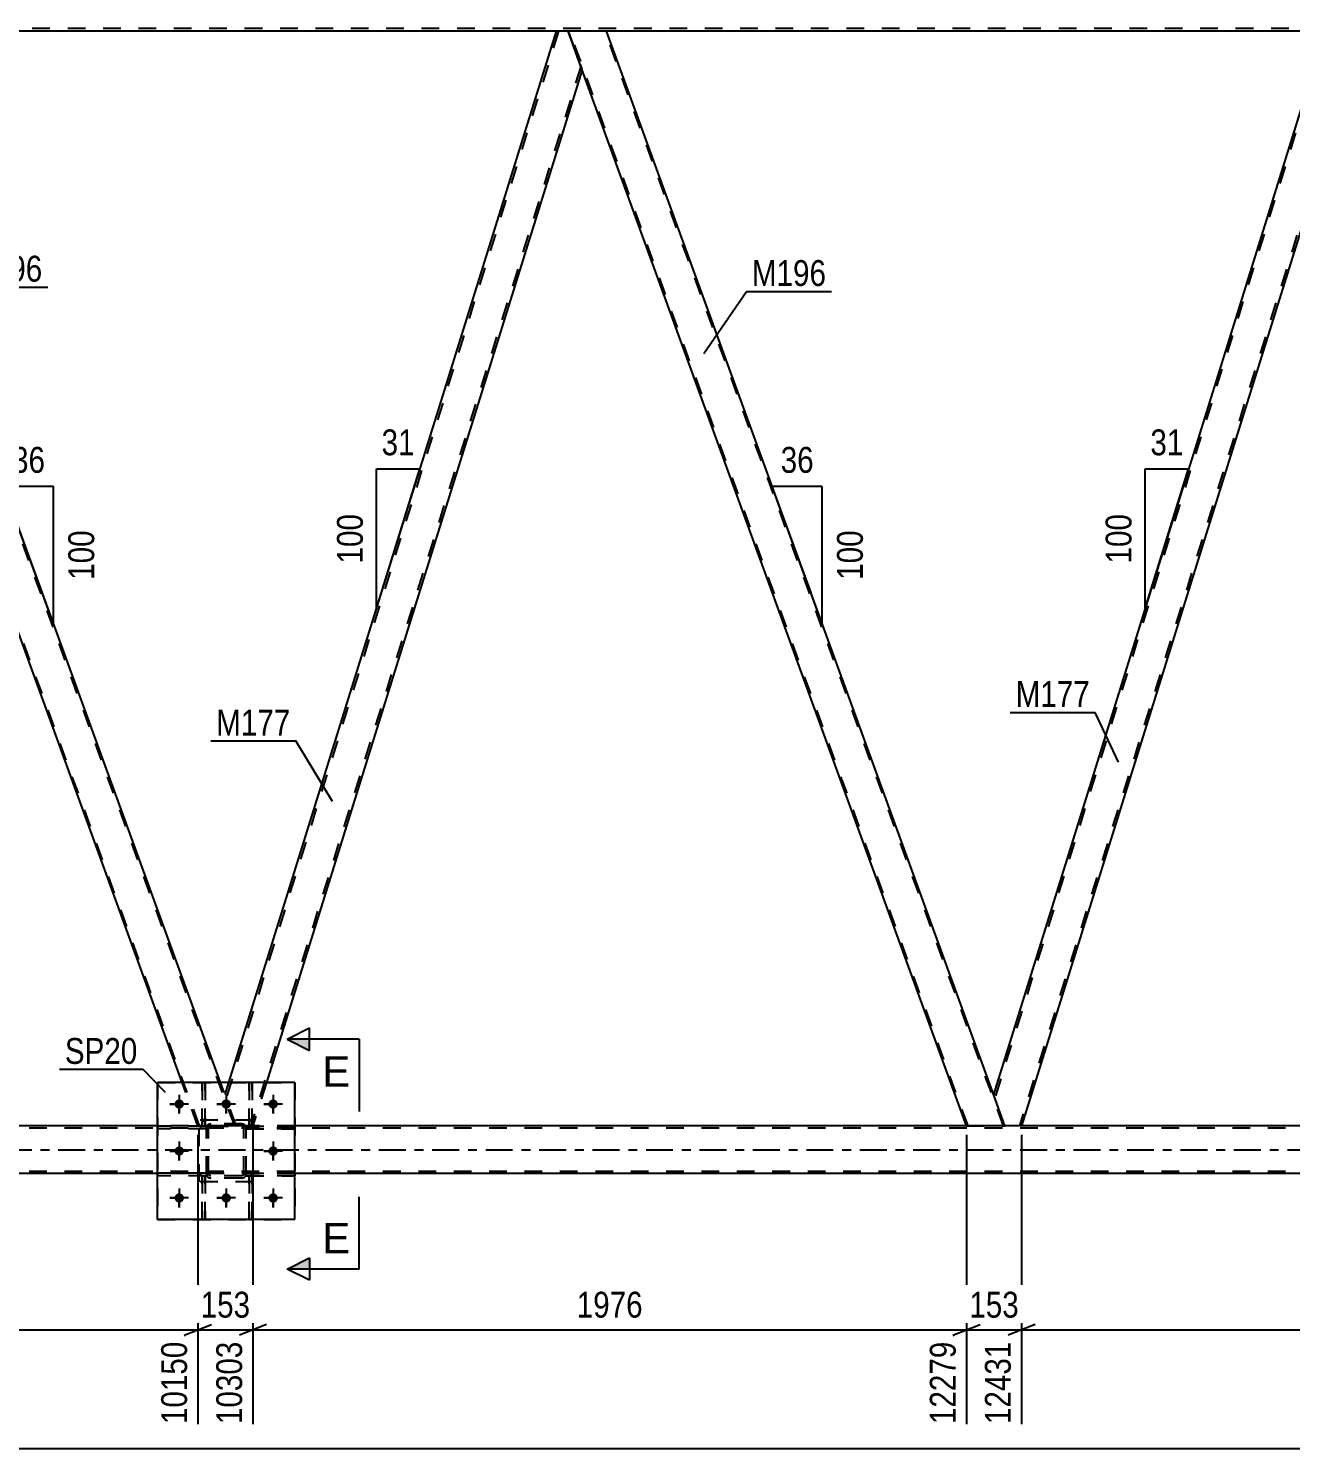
# Model space of a CAD drawing. Header units: millimetres. Extents: x 0 to 841, y 0 to 594.
# Drawn here: x 473.4 to 613.1, y 278.6 to 435.9 of the extents above; entities that cross this region are included whole.
import ezdxf

# ---------------------------------------------------------------- set-up
doc = ezdxf.new("R2010")
doc.units = ezdxf.units.MM
doc.linetypes.add('DXK_LINE_DOT2', pattern=[3.9198, 1.9599, -1.9599])
doc.linetypes.add('DXK_LINE_DOT3', pattern=[5.9187, 2.979, -0.9799, 0.9799, -0.9799])
doc.styles.add('Arial', font='ARIAL.TTF', dxfattribs={"height": 0.2})
doc.styles.add('Arial Narrow', font='ARIALN.TTF', dxfattribs={"height": 0.2})

# ---------------------------------------------------------------- blocks, each defined once
blk = doc.blocks.new('Part-318888112-4051 - 3656')
at = {"color": 7, "linetype": 'DXK_LINE_DOT2'}
for p, q in [((761.89, 435.85), (97.86, 435.85)), ((537.39, 435.53), (531.81, 435.53))]:
    blk.add_line(p, q, dxfattribs=at)
at = {"color": 2, "linetype": 'Continuous'}
for p, q in [((531.81, 435.53), (452.25, 435.53)), ((616.95, 435.53), (537.39, 435.53))]:
    blk.add_line(p, q, dxfattribs=at)
blk = doc.blocks.new('Part-318888112-3940 - 3656')
at = {"color": 2, "linetype": 'Continuous'}
for p, q in [((452.25, 435.53), (448, 435.53)), ((494.62, 319.13), (452.25, 435.53)), ((490.37, 319.13), (449.53, 431.33))]:
    blk.add_line(p, q, dxfattribs=at)
at = {"color": 7, "linetype": 'DXK_LINE_DOT2'}
for p, q in [((448, 435.53), (449.53, 431.33)), ((492.29, 314.31), (448.17, 435.53)), ((496.2, 314.31), (452.08, 435.53)), ((492.12, 314.31), (490.37, 319.13)), ((496.38, 314.31), (494.62, 319.13)), ((496.38, 314.31), (492.12, 314.31))]:
    blk.add_line(p, q, dxfattribs=at)
blk = doc.blocks.new('Part-318888112-3905 - 3656')
at = {"color": 7, "linetype": 'DXK_LINE_DOT2'}
for p, q in [((487.66, 319.13), (502.86, 319.13)), ((487.66, 319.13), (487.66, 303.93)), ((502.86, 319.13), (502.86, 303.93)), ((487.66, 303.93), (502.86, 303.93))]:
    blk.add_line(p, q, dxfattribs=at)
blk = doc.blocks.new('Part-318888112-4129 - 3656')
at = {"color": 7, "linetype": 'DXK_LINE_DOT2'}
for p, q in [((492.93, 308.77), (492.61, 308.77)), ((492.61, 308.77), (492.61, 303.93)), ((492.93, 303.93), (492.93, 308.77)), ((492.61, 308.17), (492.93, 308.17)), ((492.61, 303.93), (492.93, 303.93))]:
    blk.add_line(p, q, dxfattribs=at)
blk = doc.blocks.new('Part-318888112-3917 - 3656')
at = {"color": 7, "linetype": 'DXK_LINE_DOT2'}
for p, q in [((493.06, 314.29), (487.66, 314.29)), ((487.66, 314.29), (487.66, 313.97)), ((493.06, 313.97), (487.66, 313.97)), ((492.46, 313.97), (492.46, 314.29)), ((493.06, 313.97), (493.06, 314.29))]:
    blk.add_line(p, q, dxfattribs=at)
blk = doc.blocks.new('Part-318888112-3920 - 3656')
at = {"color": 7, "linetype": 'DXK_LINE_DOT2'}
for p, q in [((502.86, 309.09), (497.46, 309.09)), ((497.46, 309.09), (497.46, 308.77)), ((497.46, 308.77), (502.86, 308.77)), ((498.06, 308.77), (498.06, 309.09)), ((502.86, 308.77), (502.86, 309.09))]:
    blk.add_line(p, q, dxfattribs=at)
blk = doc.blocks.new('Part-318888112-3923 - 3656')
at = {"color": 7, "linetype": 'DXK_LINE_DOT2'}
for p, q in [((502.86, 314.29), (497.46, 314.29)), ((497.46, 314.29), (497.46, 313.97)), ((497.46, 313.97), (502.86, 313.97)), ((498.06, 313.97), (498.06, 314.29)), ((502.86, 313.97), (502.86, 314.29))]:
    blk.add_line(p, q, dxfattribs=at)
blk = doc.blocks.new('Part-318888112-3945 - 3656')
at = {"color": 2, "linetype": 'Continuous'}
for p, q in [((616.95, 435.53), (580.25, 317.78)), ((618.27, 435.53), (616.95, 435.53)), ((619.8, 431.33), (618.27, 435.53)), ((619.81, 431.28), (583.35, 314.31)), ((581.51, 314.31), (580.26, 317.73))]:
    blk.add_line(p, q, dxfattribs=at)
at = {"color": 7, "linetype": 'DXK_LINE_DOT2'}
for p, q in [((617.2, 435.53), (580.38, 317.41)), ((619.68, 431.65), (583.1, 314.31)), ((619.81, 431.28), (619.8, 431.33)), ((619.81, 431.28), (619.8, 431.33)), ((580.25, 317.78), (580.26, 317.73)), ((583.35, 314.31), (581.51, 314.31))]:
    blk.add_line(p, q, dxfattribs=at)
blk = doc.blocks.new('Part-318888112-3980 - 3656')
at = {"color": 7, "linetype": 'DXK_LINE_DOT2'}
for p, q in [((493.06, 309.09), (487.66, 309.09)), ((487.66, 309.09), (487.66, 308.77)), ((493.06, 308.77), (487.66, 308.77)), ((492.46, 308.77), (492.46, 309.09)), ((493.06, 308.77), (493.06, 309.09))]:
    blk.add_line(p, q, dxfattribs=at)
blk = doc.blocks.new('Part-318888112-3998 - 3656')
at = {"color": 7, "linetype": 'DXK_LINE_DOT2'}
for p, q in [((497.81, 314.29), (497.81, 319.13)), ((497.81, 319.13), (498.13, 319.13)), ((498.13, 319.13), (498.13, 314.29)), ((497.81, 314.89), (498.13, 314.89)), ((498.13, 314.29), (497.81, 314.29))]:
    blk.add_line(p, q, dxfattribs=at)
blk = doc.blocks.new('Part-318888112-4003 - 3656')
at = {"color": 2, "linetype": 'Continuous'}
for p, q in [((502.86, 319.13), (487.66, 319.13)), ((487.66, 303.93), (487.66, 319.13)), ((502.86, 303.93), (502.86, 319.13)), ((502.86, 303.93), (487.66, 303.93))]:
    blk.add_line(p, q, dxfattribs=at)
blk = doc.blocks.new('Part-318888112-4008 - 3656')
at = {"color": 7, "linetype": 'DXK_LINE_DOT2'}
for p, q in [((773.29, 314.07), (97.86, 314.07)), ((502.86, 314.31), (487.66, 314.31)), ((773.29, 309.27), (97.86, 309.27)), ((502.86, 309.03), (487.66, 309.03))]:
    blk.add_line(p, q, dxfattribs=at)
at = {"color": 2, "linetype": 'Continuous'}
for p, q in [((487.66, 314.31), (247.64, 314.31)), ((657.93, 314.31), (502.86, 314.31)), ((487.66, 309.03), (247.64, 309.03)), ((657.93, 309.03), (502.86, 309.03))]:
    blk.add_line(p, q, dxfattribs=at)
at = {"color": 7, "linetype": 'DXK_LINE_DOT3'}
blk.add_line((97.86, 311.67), (773.29, 311.67), dxfattribs=at)
blk = doc.blocks.new('Part-318888112-4018 - 3656')
at = {"color": 7, "linetype": 'DXK_LINE_DOT2'}
for p, q in [((492.61, 303.93), (492.61, 308.77)), ((492.61, 308.77), (492.93, 308.77)), ((492.93, 308.77), (492.93, 303.93)), ((492.61, 308.17), (492.93, 308.17)), ((492.93, 303.93), (492.61, 303.93))]:
    blk.add_line(p, q, dxfattribs=at)
blk = doc.blocks.new('Part-318888112-4030 - 3656')
at = {"color": 2, "linetype": 'Continuous'}
for p, q in [((537.39, 435.53), (533.13, 435.53)), ((580.26, 317.73), (537.39, 435.53)), ((577.25, 314.31), (534.66, 431.33))]:
    blk.add_line(p, q, dxfattribs=at)
at = {"color": 7, "linetype": 'DXK_LINE_DOT2'}
for p, q in [((533.13, 435.53), (534.66, 431.33)), ((577.42, 314.31), (533.3, 435.53)), ((581.34, 314.31), (537.22, 435.53)), ((581.51, 314.31), (580.26, 317.73)), ((577.25, 314.31), (581.51, 314.31))]:
    blk.add_line(p, q, dxfattribs=at)
blk = doc.blocks.new('Part-318888112-4035 - 3656')
at = {"color": 7, "linetype": 'DXK_LINE_DOT2'}
for p, q in [((532.07, 435.53), (495.25, 317.41)), ((534.54, 431.65), (497.97, 314.31)), ((534.68, 431.28), (534.66, 431.33)), ((534.68, 431.28), (534.66, 431.33)), ((495.53, 319.13), (495.11, 317.78)), ((496.38, 314.31), (495.11, 317.78)), ((499.72, 319.13), (498.22, 314.31)), ((498.22, 314.31), (496.38, 314.31))]:
    blk.add_line(p, q, dxfattribs=at)
at = {"color": 2, "linetype": 'Continuous'}
for p, q in [((531.81, 435.53), (495.53, 319.13)), ((533.13, 435.53), (531.81, 435.53)), ((534.66, 431.33), (533.13, 435.53)), ((534.68, 431.28), (499.72, 319.13))]:
    blk.add_line(p, q, dxfattribs=at)
blk = doc.blocks.new('Part-318888112-4056 - 3656')
at = {"color": 7, "linetype": 'DXK_LINE_DOT2'}
for p, q in [((498.13, 308.77), (497.81, 308.77)), ((497.81, 308.77), (497.81, 303.93)), ((498.13, 303.93), (498.13, 308.77)), ((497.81, 308.17), (498.13, 308.17)), ((497.81, 303.93), (498.13, 303.93))]:
    blk.add_line(p, q, dxfattribs=at)
blk = doc.blocks.new('Bolt-318888112-4065 - 3656')
at = {"linetype": 'Continuous'}
for points in [[(490.58, 316.73, -1), (489.54, 316.73, -1)], [(495.78, 316.73, -1), (494.74, 316.73, -1)], [(500.98, 316.73, -1), (499.94, 316.73, -1)], [(490.58, 311.53, -1), (489.54, 311.53, -1)], [(500.98, 311.53, -1), (499.94, 311.53, -1)], [(490.58, 306.33, -1), (489.54, 306.33, -1)], [(495.78, 306.33, -1), (494.74, 306.33, -1)], [(500.98, 306.33, -1), (499.94, 306.33, -1)]]:
    blk.add_hatch(color=1, dxfattribs=at).paths.add_polyline_path(points)
at = {"color": 1, "linetype": 'Continuous'}
for p, q in [((490.06, 317.77), (490.06, 315.69)), ((495.26, 317.77), (495.26, 315.69)), ((500.46, 317.77), (500.46, 315.69)), ((491.1, 316.73), (489.02, 316.73)), ((496.3, 316.73), (494.22, 316.73)), ((501.5, 316.73), (499.42, 316.73)), ((491.1, 311.53), (489.02, 311.53)), ((490.06, 312.57), (490.06, 310.49)), ((501.5, 311.53), (499.42, 311.53)), ((500.46, 312.57), (500.46, 310.49)), ((490.06, 307.37), (490.06, 305.29)), ((495.26, 307.37), (495.26, 305.29)), ((500.46, 307.37), (500.46, 305.29)), ((491.1, 306.33), (489.02, 306.33)), ((496.3, 306.33), (494.22, 306.33)), ((501.5, 306.33), (499.42, 306.33))]:
    blk.add_line(p, q, dxfattribs=at)
blk = doc.blocks.new('Part-318888112-4068 - 3656')
at = {"color": 7, "linetype": 'DXK_LINE_DOT2'}
for p, q in [((492.61, 314.29), (492.61, 319.13)), ((492.61, 319.13), (492.93, 319.13)), ((492.93, 319.13), (492.93, 314.29)), ((492.61, 314.89), (492.93, 314.89)), ((492.93, 314.29), (492.61, 314.29))]:
    blk.add_line(p, q, dxfattribs=at)
blk = doc.blocks.new('Part-318888112-4087 - 3656')
at = {"color": 2, "linetype": 'Continuous'}
blk.add_line((492.93, 319.13), (492.61, 319.13), dxfattribs=at)
at = {"color": 7, "linetype": 'DXK_LINE_DOT2'}
for p, q in [((492.61, 319.13), (492.61, 314.29)), ((492.93, 314.29), (492.93, 319.13)), ((492.61, 314.89), (492.93, 314.89)), ((492.61, 314.29), (492.93, 314.29))]:
    blk.add_line(p, q, dxfattribs=at)
blk = doc.blocks.new('Part-318888112-4090 - 3656')
at = {"color": 7, "linetype": 'DXK_LINE_DOT2'}
for p, q in [((497.46, 313.97), (497.46, 314.29)), ((497.46, 314.29), (502.86, 314.29)), ((502.86, 313.97), (497.46, 313.97)), ((498.06, 313.97), (498.06, 314.29)), ((502.86, 314.29), (502.86, 313.97))]:
    blk.add_line(p, q, dxfattribs=at)
blk = doc.blocks.new('Part-318888112-4111 - 3656')
at = {"color": 7, "linetype": 'DXK_LINE_DOT2'}
for p, q in [((498.26, 314.93), (492.26, 314.93)), ((492.26, 308.13), (492.26, 314.93)), ((498.26, 308.13), (498.26, 314.93)), ((498.26, 308.13), (492.26, 308.13))]:
    blk.add_line(p, q, dxfattribs=at)
blk = doc.blocks.new('Part-318888112-4112 - 3656')
at = {"color": 7, "linetype": 'DXK_LINE_DOT2'}
for p, q in [((493.06, 314.05), (493.1, 314.23)), ((493.1, 314.23), (493.06, 314.05)), ((493.06, 309.01), (493.06, 314.05)), ((493.3, 314.05), (493.32, 314.14)), ((493.3, 309.01), (493.3, 314.05)), ((493.32, 314.14), (493.37, 314.22)), ((493.36, 314.49), (493.54, 314.53)), ((493.54, 314.53), (493.36, 314.49)), ((493.37, 314.22), (493.45, 314.27)), ((493.45, 314.27), (493.54, 314.29)), ((496.98, 314.53), (493.54, 314.53)), ((493.54, 314.29), (496.98, 314.29)), ((496.98, 314.53), (497.16, 314.49)), ((497.16, 314.49), (496.98, 314.53)), ((496.98, 314.29), (497.07, 314.27)), ((497.07, 314.27), (497.15, 314.22)), ((497.15, 314.22), (497.2, 314.14)), ((497.2, 314.14), (497.22, 314.05)), ((497.22, 309.01), (497.22, 314.05)), ((497.42, 314.23), (497.46, 314.05)), ((497.46, 314.05), (497.42, 314.23)), ((497.46, 309.01), (497.46, 314.05)), ((493.1, 308.83), (493.06, 309.01)), ((493.06, 309.01), (493.1, 308.83)), ((493.32, 308.92), (493.3, 309.01)), ((493.37, 308.84), (493.32, 308.92)), ((493.54, 308.53), (493.36, 308.57)), ((493.36, 308.57), (493.54, 308.53)), ((493.45, 308.79), (493.37, 308.84)), ((493.54, 308.77), (493.45, 308.79)), ((496.98, 308.77), (493.54, 308.77)), ((496.98, 308.53), (493.54, 308.53)), ((497.07, 308.79), (496.98, 308.77)), ((497.16, 308.57), (496.98, 308.53)), ((496.98, 308.53), (497.16, 308.57)), ((497.15, 308.84), (497.07, 308.79)), ((497.2, 308.92), (497.15, 308.84)), ((497.22, 309.01), (497.2, 308.92)), ((497.46, 309.01), (497.42, 308.83)), ((497.42, 308.83), (497.46, 309.01))]:
    blk.add_line(p, q, dxfattribs=at)
at = {"color": 7, "linetype": 'DXK_LINE_DOT3'}
blk.add_line((495.26, 311.53), (495.26, 311.53), dxfattribs=at)
at = {"color": 7, "linetype": 'DXK_LINE_DOT2'}
for centre, start, end in [((493.54, 314.05), 112.5, 157.5), ((493.54, 314.05), 112.5, 157.5), ((496.98, 314.05), 22.5, 67.5), ((496.98, 314.05), 22.5, 67.5), ((493.54, 309.01), 202.5, 247.5), ((493.54, 309.01), 202.5, 247.5), ((496.98, 309.01), 292.5, 337.5), ((496.98, 309.01), 292.5, 337.5)]:
    blk.add_arc(centre, 0.48, start, end, dxfattribs=at)
blk = doc.blocks.new('Part-318888112-4118 - 3656')
at = {"color": 7, "linetype": 'DXK_LINE_DOT2'}
for p, q in [((497.81, 303.93), (497.81, 308.77)), ((497.81, 308.77), (498.13, 308.77)), ((498.13, 308.77), (498.13, 303.93)), ((497.81, 308.17), (498.13, 308.17)), ((498.13, 303.93), (497.81, 303.93))]:
    blk.add_line(p, q, dxfattribs=at)
blk = doc.blocks.new('Bolt-318888112-4122 - 3656')
at = {"color": 1, "linetype": 'Continuous'}
for p, q in [((490.06, 317.77), (490.06, 317.08)), ((495.26, 317.77), (495.26, 317.08)), ((500.46, 317.77), (500.46, 317.08)), ((489.02, 316.73), (489.71, 316.73)), ((490.06, 315.69), (490.06, 316.38)), ((491.1, 316.73), (490.41, 316.73)), ((494.22, 316.73), (494.91, 316.73)), ((495.26, 315.69), (495.26, 316.38)), ((496.3, 316.73), (495.61, 316.73)), ((499.42, 316.73), (500.11, 316.73)), ((500.46, 315.69), (500.46, 316.38)), ((501.5, 316.73), (500.81, 316.73)), ((489.02, 311.53), (489.71, 311.53)), ((490.06, 312.57), (490.06, 311.88)), ((491.1, 311.53), (490.41, 311.53)), ((499.42, 311.53), (500.11, 311.53)), ((500.46, 312.57), (500.46, 311.88)), ((501.5, 311.53), (500.81, 311.53)), ((490.06, 310.49), (490.06, 311.18)), ((500.46, 310.49), (500.46, 311.18)), ((490.06, 307.37), (490.06, 306.68)), ((495.26, 307.37), (495.26, 306.68)), ((500.46, 307.37), (500.46, 306.68)), ((489.02, 306.33), (489.71, 306.33)), ((490.06, 305.29), (490.06, 305.98)), ((491.1, 306.33), (490.41, 306.33)), ((494.22, 306.33), (494.91, 306.33)), ((495.26, 305.29), (495.26, 305.98)), ((496.3, 306.33), (495.61, 306.33)), ((499.42, 306.33), (500.11, 306.33)), ((500.46, 305.29), (500.46, 305.98)), ((501.5, 306.33), (500.81, 306.33))]:
    blk.add_line(p, q, dxfattribs=at)
blk = doc.blocks.new('Part-318888112-4150 - 3656')
at = {"color": 2, "linetype": 'Continuous'}
blk.add_line((498.13, 319.13), (497.81, 319.13), dxfattribs=at)
at = {"color": 7, "linetype": 'DXK_LINE_DOT2'}
for p, q in [((497.81, 319.13), (497.81, 314.29)), ((498.13, 314.29), (498.13, 319.13)), ((497.81, 314.89), (498.13, 314.89)), ((497.81, 314.29), (498.13, 314.29))]:
    blk.add_line(p, q, dxfattribs=at)
blk = doc.blocks.new('Part-318888112-4151 - 3656')
at = {"color": 7, "linetype": 'DXK_LINE_DOT2'}
for p, q in [((493.06, 309.09), (487.66, 309.09)), ((487.66, 308.77), (487.66, 309.09)), ((493.06, 308.77), (487.66, 308.77)), ((492.46, 308.77), (492.46, 309.09)), ((493.06, 309.09), (493.06, 308.77))]:
    blk.add_line(p, q, dxfattribs=at)
blk = doc.blocks.new('Part-318888112-4152 - 3656')
at = {"color": 7, "linetype": 'DXK_LINE_DOT2'}
for p, q in [((493.06, 314.29), (487.66, 314.29)), ((487.66, 313.97), (487.66, 314.29)), ((493.06, 313.97), (487.66, 313.97)), ((492.46, 313.97), (492.46, 314.29)), ((493.06, 314.29), (493.06, 313.97))]:
    blk.add_line(p, q, dxfattribs=at)
blk = doc.blocks.new('Part-318888112-4153 - 3656')
at = {"color": 7, "linetype": 'DXK_LINE_DOT2'}
for p, q in [((497.46, 308.77), (497.46, 309.09)), ((497.46, 309.09), (502.86, 309.09)), ((502.86, 308.77), (497.46, 308.77)), ((498.06, 308.77), (498.06, 309.09)), ((502.86, 309.09), (502.86, 308.77))]:
    blk.add_line(p, q, dxfattribs=at)
blk = doc.blocks.new('Part-318888112-4154 - 3656')
at = {"color": 7, "linetype": 'DXK_LINE_DOT2'}
for p, q in [((493.06, 314.05), (493.1, 314.23)), ((493.1, 314.23), (493.06, 314.05)), ((493.06, 309.01), (493.06, 314.05)), ((493.3, 314.05), (493.32, 314.14)), ((493.3, 309.01), (493.3, 314.05)), ((493.32, 314.14), (493.37, 314.22)), ((493.36, 314.49), (493.54, 314.53)), ((493.54, 314.53), (493.36, 314.49)), ((493.37, 314.22), (493.45, 314.27)), ((493.45, 314.27), (493.54, 314.29)), ((496.98, 314.53), (493.54, 314.53)), ((493.54, 314.29), (496.98, 314.29)), ((496.98, 314.53), (497.16, 314.49)), ((497.16, 314.49), (496.98, 314.53)), ((496.98, 314.29), (497.07, 314.27)), ((497.07, 314.27), (497.15, 314.22)), ((497.15, 314.22), (497.2, 314.14)), ((497.2, 314.14), (497.22, 314.05)), ((497.22, 309.01), (497.22, 314.05)), ((497.42, 314.23), (497.46, 314.05)), ((497.46, 314.05), (497.42, 314.23)), ((497.46, 309.01), (497.46, 314.05)), ((493.1, 308.83), (493.06, 309.01)), ((493.06, 309.01), (493.1, 308.83)), ((493.32, 308.92), (493.3, 309.01)), ((493.37, 308.84), (493.32, 308.92)), ((493.54, 308.53), (493.36, 308.57)), ((493.36, 308.57), (493.54, 308.53)), ((493.45, 308.79), (493.37, 308.84)), ((493.54, 308.77), (493.45, 308.79)), ((496.98, 308.77), (493.54, 308.77)), ((496.98, 308.53), (493.54, 308.53)), ((497.07, 308.79), (496.98, 308.77)), ((497.16, 308.57), (496.98, 308.53)), ((496.98, 308.53), (497.16, 308.57)), ((497.15, 308.84), (497.07, 308.79)), ((497.2, 308.92), (497.15, 308.84)), ((497.22, 309.01), (497.2, 308.92)), ((497.46, 309.01), (497.42, 308.83)), ((497.42, 308.83), (497.46, 309.01))]:
    blk.add_line(p, q, dxfattribs=at)
at = {"color": 7, "linetype": 'DXK_LINE_DOT3'}
blk.add_line((495.26, 311.53), (495.26, 311.53), dxfattribs=at)
at = {"color": 7, "linetype": 'DXK_LINE_DOT2'}
for centre, start, end in [((493.54, 314.05), 112.5, 157.5), ((493.54, 314.05), 112.5, 157.5), ((496.98, 314.05), 22.5, 67.5), ((496.98, 314.05), 22.5, 67.5), ((493.54, 309.01), 202.5, 247.5), ((493.54, 309.01), 202.5, 247.5), ((496.98, 309.01), 292.5, 337.5), ((496.98, 309.01), 292.5, 337.5)]:
    blk.add_arc(centre, 0.48, start, end, dxfattribs=at)
blk = doc.blocks.new('Part-318888112-4155 - 3656')
at = {"color": 7, "linetype": 'DXK_LINE_DOT2'}
for p, q in [((498.26, 314.93), (492.26, 314.93)), ((492.26, 308.13), (492.26, 314.93)), ((498.26, 308.13), (498.26, 314.93)), ((498.26, 308.13), (492.26, 308.13))]:
    blk.add_line(p, q, dxfattribs=at)
blk = doc.blocks.new('AngleDimension-318888112-17110 - 3656')
at = {"color": 7, "linetype": 'Continuous'}
for p, q in [((560.03, 373.33), (555.73, 385.14)), ((561.27, 385.14), (555.73, 385.14)), ((561.27, 369.92), (555.73, 385.14)), ((561.27, 369.92), (561.27, 385.14))]:
    blk.add_line(p, q, dxfattribs=at)
at = {"color": 0}
for points in [[(560.93, 386.04), (560.93, 390.24), (556.07, 390.24), (556.07, 386.04)], [(566.37, 380.87), (562.17, 380.87), (562.17, 374.19), (566.37, 374.19)]]:
    blk.add_wipeout(points, dxfattribs=at)
at = {"color": 3, "style": 'Arial Narrow'}
blk.add_text('36', height=2.863, dxfattribs=at).set_placement((556.67, 386.64))
blk.add_text('100', height=2.863, rotation=90.0002, dxfattribs=at).set_placement((565.77, 374.79))
blk = doc.blocks.new('StraightDimension-318888112-4423 - 3656')
at = {"color": 7, "linetype": 'Continuous'}
for p, q in [((583.35, 313.31), (583.35, 281.29)), ((662.39, 313.31), (662.39, 281.29)), ((584.85, 292.33), (581.85, 291.13)), ((583.35, 291.73), (662.39, 291.73)), ((660.89, 291.13), (663.89, 292.33))]:
    blk.add_line(p, q, dxfattribs=at)
at = {"color": 0}
blk.add_wipeout([(627.13, 292.48), (627.13, 296.68), (618.61, 296.68), (618.61, 292.48)], dxfattribs=at)
at = {"color": 0, "linetype": 'Continuous'}
blk.add_wipeout([(661.79, 291.03), (657.59, 291.03), (657.59, 280.69), (661.79, 280.69)], dxfattribs=at)
at = {"color": 3, "style": 'Arial Narrow'}
blk.add_text('1976', height=2.863, dxfattribs=at).set_placement((619.21, 293.08))
at = {"color": 3, "linetype": 'Continuous', "style": 'Arial Narrow'}
blk.add_text('14407', height=2.863, rotation=90.0002, dxfattribs=at).set_placement((661.19, 281.29))
blk = doc.blocks.new('AngleDimension-318888112-17082 - 3656')
at = {"color": 7, "linetype": 'Continuous'}
for p, q in [((474.89, 373.33), (470.6, 385.14)), ((476.14, 385.14), (470.6, 385.14)), ((476.14, 369.92), (470.6, 385.14)), ((476.14, 369.92), (476.14, 385.14))]:
    blk.add_line(p, q, dxfattribs=at)
at = {"color": 0}
for points in [[(475.79, 386.04), (475.79, 390.24), (470.94, 390.24), (470.94, 386.04)], [(481.24, 380.87), (477.04, 380.87), (477.04, 374.19), (481.24, 374.19)]]:
    blk.add_wipeout(points, dxfattribs=at)
at = {"color": 3, "style": 'Arial Narrow'}
blk.add_text('36', height=2.863, dxfattribs=at).set_placement((471.54, 386.64))
blk.add_text('100', height=2.863, rotation=90.0002, dxfattribs=at).set_placement((480.64, 374.79))
blk = doc.blocks.new('StraightDimension-318888112-4385 - 3656')
at = {"color": 7, "linetype": 'Continuous'}
for p, q in [((498.22, 313.31), (498.22, 281.29)), ((577.25, 313.31), (577.25, 281.29)), ((499.72, 292.33), (496.72, 291.13)), ((498.22, 291.73), (577.25, 291.73)), ((575.75, 291.13), (578.75, 292.33))]:
    blk.add_line(p, q, dxfattribs=at)
at = {"color": 0}
blk.add_wipeout([(541.99, 292.48), (541.99, 296.68), (533.48, 296.68), (533.48, 292.48)], dxfattribs=at)
at = {"color": 0, "linetype": 'Continuous'}
blk.add_wipeout([(576.65, 291.03), (572.45, 291.03), (572.45, 280.69), (576.65, 280.69)], dxfattribs=at)
at = {"color": 3, "style": 'Arial Narrow'}
blk.add_text('1976', height=2.863, dxfattribs=at).set_placement((534.08, 293.08))
at = {"color": 3, "linetype": 'Continuous', "style": 'Arial Narrow'}
blk.add_text('12279', height=2.863, rotation=90.0002, dxfattribs=at).set_placement((576.05, 281.29))
blk = doc.blocks.new('StraightDimension-318888112-4347 - 3656')
at = {"color": 7, "linetype": 'Continuous'}
for p, q in [((413.09, 313.31), (413.09, 283.12)), ((492.12, 313.31), (492.12, 281.29)), ((414.59, 292.33), (411.59, 291.13)), ((413.09, 291.73), (492.12, 291.73)), ((490.62, 291.13), (493.62, 292.33))]:
    blk.add_line(p, q, dxfattribs=at)
at = {"color": 0}
blk.add_wipeout([(456.86, 292.48), (456.86, 296.68), (448.35, 296.68), (448.35, 292.48)], dxfattribs=at)
at = {"color": 0, "linetype": 'Continuous'}
blk.add_wipeout([(491.52, 291.03), (487.32, 291.03), (487.32, 280.69), (491.52, 280.69)], dxfattribs=at)
at = {"color": 3, "style": 'Arial Narrow'}
blk.add_text('1976', height=2.863, dxfattribs=at).set_placement((448.95, 293.08))
at = {"color": 3, "linetype": 'Continuous', "style": 'Arial Narrow'}
blk.add_text('10150', height=2.863, rotation=90.0002, dxfattribs=at).set_placement((490.92, 281.29))
blk = doc.blocks.new('StraightDimension-318888112-4366 - 3656')
at = {"color": 7, "linetype": 'Continuous'}
for p, q in [((492.12, 313.31), (492.12, 281.29)), ((498.22, 313.31), (498.22, 281.29)), ((490.62, 291.13), (493.62, 292.33)), ((492.12, 291.73), (498.22, 291.73)), ((499.72, 292.33), (496.72, 291.13))]:
    blk.add_line(p, q, dxfattribs=at)
at = {"color": 0}
blk.add_wipeout([(498.51, 292.48), (498.51, 296.68), (491.83, 296.68), (491.83, 292.48)], dxfattribs=at)
at = {"color": 0, "linetype": 'Continuous'}
blk.add_wipeout([(497.62, 291.03), (493.42, 291.03), (493.42, 280.69), (497.62, 280.69)], dxfattribs=at)
at = {"color": 3, "style": 'Arial Narrow'}
blk.add_text('153', height=2.863, dxfattribs=at).set_placement((492.43, 293.08))
at = {"color": 3, "linetype": 'Continuous', "style": 'Arial Narrow'}
blk.add_text('10303', height=2.863, rotation=90.0002, dxfattribs=at).set_placement((497.02, 281.29))
blk = doc.blocks.new('StraightDimension-318888112-4404 - 3656')
at = {"color": 7, "linetype": 'Continuous'}
for p, q in [((577.25, 313.31), (577.25, 281.29)), ((583.35, 313.31), (583.35, 281.29)), ((575.75, 291.13), (578.75, 292.33)), ((577.25, 291.73), (583.35, 291.73)), ((584.85, 292.33), (581.85, 291.13))]:
    blk.add_line(p, q, dxfattribs=at)
at = {"color": 0}
blk.add_wipeout([(583.65, 292.48), (583.65, 296.68), (576.96, 296.68), (576.96, 292.48)], dxfattribs=at)
at = {"color": 0, "linetype": 'Continuous'}
blk.add_wipeout([(582.75, 291.03), (578.55, 291.03), (578.55, 280.69), (582.75, 280.69)], dxfattribs=at)
at = {"color": 3, "style": 'Arial Narrow'}
blk.add_text('153', height=2.863, dxfattribs=at).set_placement((577.56, 293.08))
at = {"color": 3, "linetype": 'Continuous', "style": 'Arial Narrow'}
blk.add_text('12431', height=2.863, rotation=90.0002, dxfattribs=at).set_placement((582.15, 281.29))
blk = doc.blocks.new('StraightDimension-318888112-4524 - 3656')
at = {"color": 7, "linetype": 'Continuous'}
blk.add_line((46.13, 278.57), (784.15, 278.57), dxfattribs=at)
blk = doc.blocks.new('AngleDimension-318888112-17080 - 3656')
at = {"color": 7, "linetype": 'Continuous'}
for p, q in [((511.89, 387.08), (516.71, 387.08)), ((511.89, 371.61), (516.71, 387.08)), ((511.89, 371.61), (511.89, 387.08)), ((511.92, 371.71), (511.89, 371.61))]:
    blk.add_line(p, q, dxfattribs=at)
at = {"color": 0}
for points in [[(516.73, 387.98), (516.73, 392.18), (511.87, 392.18), (511.87, 387.98)], [(510.99, 382.69), (506.79, 382.69), (506.79, 376), (510.99, 376)]]:
    blk.add_wipeout(points, dxfattribs=at)
at = {"color": 3, "style": 'Arial Narrow'}
blk.add_text('31', height=2.863, dxfattribs=at).set_placement((512.47, 388.58))
blk.add_text('100', height=2.863, rotation=90.0002, dxfattribs=at).set_placement((510.39, 376.6))
blk = doc.blocks.new('AngleDimension-318888112-17108 - 3656')
at = {"color": 7, "linetype": 'Continuous'}
for p, q in [((597.02, 387.08), (601.85, 387.08)), ((597.02, 371.61), (601.85, 387.08)), ((597.02, 371.61), (597.02, 387.08)), ((597.05, 371.71), (597.02, 371.61))]:
    blk.add_line(p, q, dxfattribs=at)
at = {"color": 0}
for points in [[(601.86, 387.98), (601.86, 392.18), (597.01, 392.18), (597.01, 387.98)], [(596.12, 382.69), (591.92, 382.69), (591.92, 376), (596.12, 376)]]:
    blk.add_wipeout(points, dxfattribs=at)
at = {"color": 3, "style": 'Arial Narrow'}
blk.add_text('31', height=2.863, dxfattribs=at).set_placement((597.61, 388.58))
blk.add_text('100', height=2.863, rotation=90.0002, dxfattribs=at).set_placement((595.52, 376.6))
blk = doc.blocks.new('Mark-318888112-3936 - 3656')
at = {"color": 0}
blk.add_wipeout([(474.91, 407.81), (474.91, 410.81), (466.68, 410.81), (466.68, 407.81)], dxfattribs=at)
blk.add_wipeout([(474.91, 407.81), (474.91, 410.81), (466.68, 410.81), (466.68, 407.81)], dxfattribs=at)
at = {"color": 30, "linetype": 'Continuous'}
for p, q in [((461.96, 404.39), (466.08, 407.21)), ((466.08, 407.21), (475.51, 407.21))]:
    blk.add_line(p, q, dxfattribs=at)
at = {"color": 3, "style": 'Arial Narrow'}
blk.add_text('M196', height=2.863, dxfattribs=at).set_placement((466.68, 407.81))
blk = doc.blocks.new('Mark-318888112-3941 - 3656')
at = {"color": 0}
blk.add_wipeout([(590.91, 360.71), (590.91, 363.71), (582.69, 363.71), (582.69, 360.71)], dxfattribs=at)
blk.add_wipeout([(590.91, 360.71), (590.91, 363.71), (582.69, 363.71), (582.69, 360.71)], dxfattribs=at)
at = {"color": 30, "linetype": 'Continuous'}
for p in [(582.09, 360.11), (594.1, 354.59)]:
    blk.add_line(p, (591.51, 360.11), dxfattribs=at)
at = {"color": 3, "style": 'Arial Narrow'}
blk.add_text('M177', height=2.863, dxfattribs=at).set_placement((582.69, 360.71))
blk = doc.blocks.new('Mark-318888112-3999 - 3656')
at = {"color": 0}
blk.add_wipeout([(485.43, 321.18), (485.43, 324.18), (477.39, 324.18), (477.39, 321.18)], dxfattribs=at)
blk.add_wipeout([(485.43, 321.18), (485.43, 324.18), (477.39, 324.18), (477.39, 321.18)], dxfattribs=at)
at = {"color": 30, "linetype": 'Continuous'}
for p in [(476.79, 320.58), (488.54, 318.01)]:
    blk.add_line(p, (486.03, 320.58), dxfattribs=at)
at = {"color": 3, "style": 'Arial Narrow'}
blk.add_text('SP20', height=2.863, dxfattribs=at).set_placement((477.39, 321.18))
blk = doc.blocks.new('Mark-318888112-4026 - 3656')
at = {"color": 0}
blk.add_wipeout([(561.7, 407.33), (561.7, 410.33), (553.48, 410.33), (553.48, 407.33)], dxfattribs=at)
blk.add_wipeout([(561.7, 407.33), (561.7, 410.33), (553.48, 410.33), (553.48, 407.33)], dxfattribs=at)
at = {"color": 30, "linetype": 'Continuous'}
for p, q in [((548.15, 399.85), (552.88, 406.73)), ((552.88, 406.73), (562.3, 406.73))]:
    blk.add_line(p, q, dxfattribs=at)
at = {"color": 3, "style": 'Arial Narrow'}
blk.add_text('M196', height=2.863, dxfattribs=at).set_placement((553.48, 407.33))
blk = doc.blocks.new('Mark-318888112-4031 - 3656')
at = {"color": 0}
blk.add_wipeout([(502.37, 357.54), (502.37, 360.54), (494.15, 360.54), (494.15, 357.54)], dxfattribs=at)
blk.add_wipeout([(502.37, 357.54), (502.37, 360.54), (494.15, 360.54), (494.15, 357.54)], dxfattribs=at)
at = {"color": 30, "linetype": 'Continuous'}
for p in [(493.55, 356.94), (507.05, 350.23)]:
    blk.add_line(p, (502.97, 356.94), dxfattribs=at)
at = {"color": 3, "style": 'Arial Narrow'}
blk.add_text('M177', height=2.863, dxfattribs=at).set_placement((494.15, 357.54))
blk = doc.blocks.new('SectionMark-318888112-5398 - 3656')
at = {"linetype": 'Continuous'}
for points in [[(504.5, 323.92), (504.5, 322.67), (502, 323.92)], [(504.5, 299.71), (504.5, 298.46), (502, 298.46)]]:
    blk.add_hatch(color=6, dxfattribs=at).paths.add_polyline_path(points)
at = {"color": 6, "linetype": 'Continuous'}
for p, q in [((502, 323.92), (504.5, 325.17)), ((504.5, 322.67), (504.5, 325.17)), ((510, 323.92), (502, 323.92)), ((502, 323.92), (504.5, 322.67)), ((510, 323.92), (510, 315.92)), ((510, 298.46), (510, 306.46)), ((502, 298.46), (504.5, 299.71)), ((504.5, 299.71), (504.5, 297.21)), ((510, 298.46), (502, 298.46)), ((504.5, 297.21), (502, 298.46))]:
    blk.add_line(p, q, dxfattribs=at)
at = {"color": 0, "linetype": 'Continuous'}
for points in [[(509, 318.67), (509, 322.17), (505.89, 322.17), (505.89, 318.67)], [(509, 300.21), (509, 303.71), (505.89, 303.71), (505.89, 300.21)]]:
    blk.add_wipeout(points, dxfattribs=at)
at = {"color": 3, "linetype": 'Continuous', "style": 'Arial'}
for p in [(505.89, 318.67), (505.89, 300.21)]:
    blk.add_text('E', height=3.34, dxfattribs=at).set_placement(p)

msp = doc.modelspace()

# ---------------------------------------------------------------- block references
for name in ['Part-318888112-4051 - 3656', 'Part-318888112-3940 - 3656', 'Part-318888112-4035 - 3656', 'Part-318888112-4030 - 3656', 'Part-318888112-3945 - 3656', 'Part-318888112-3905 - 3656', 'Part-318888112-4003 - 3656', 'Bolt-318888112-4065 - 3656', 'Bolt-318888112-4122 - 3656', 'Part-318888112-4068 - 3656', 'Part-318888112-4087 - 3656', 'Part-318888112-3998 - 3656', 'Part-318888112-4150 - 3656', 'Part-318888112-4111 - 3656', 'Part-318888112-4155 - 3656', 'Part-318888112-4008 - 3656', 'Part-318888112-3917 - 3656', 'Part-318888112-4152 - 3656', 'Part-318888112-4112 - 3656', 'Part-318888112-4154 - 3656', 'Part-318888112-3923 - 3656', 'Part-318888112-4090 - 3656', 'Part-318888112-3980 - 3656', 'Part-318888112-4151 - 3656', 'Part-318888112-4129 - 3656', 'Part-318888112-4018 - 3656', 'Part-318888112-3920 - 3656', 'Part-318888112-4153 - 3656', 'Part-318888112-4056 - 3656', 'Part-318888112-4118 - 3656']:
    msp.add_blockref(name, (0, 0))

# ---------------------------------------------------------------- next in the draw order: block references
for name in ['AngleDimension-318888112-17082 - 3656', 'AngleDimension-318888112-17110 - 3656', 'StraightDimension-318888112-4347 - 3656', 'StraightDimension-318888112-4385 - 3656', 'StraightDimension-318888112-4423 - 3656']:
    msp.add_blockref(name, (0, 0))

# ---------------------------------------------------------------- next in the draw order: block references
for name in ['StraightDimension-318888112-4366 - 3656', 'StraightDimension-318888112-4404 - 3656']:
    msp.add_blockref(name, (0, 0))

# ---------------------------------------------------------------- next in the draw order: block references
msp.add_blockref('StraightDimension-318888112-4524 - 3656', (0, 0))

# ---------------------------------------------------------------- next in the draw order: block references
for name in ['Mark-318888112-3936 - 3656', 'Mark-318888112-4026 - 3656', 'AngleDimension-318888112-17080 - 3656', 'AngleDimension-318888112-17108 - 3656', 'Mark-318888112-3941 - 3656', 'Mark-318888112-4031 - 3656', 'Mark-318888112-3999 - 3656', 'SectionMark-318888112-5398 - 3656']:
    msp.add_blockref(name, (0, 0))

doc.saveas('drawing.dxf')
